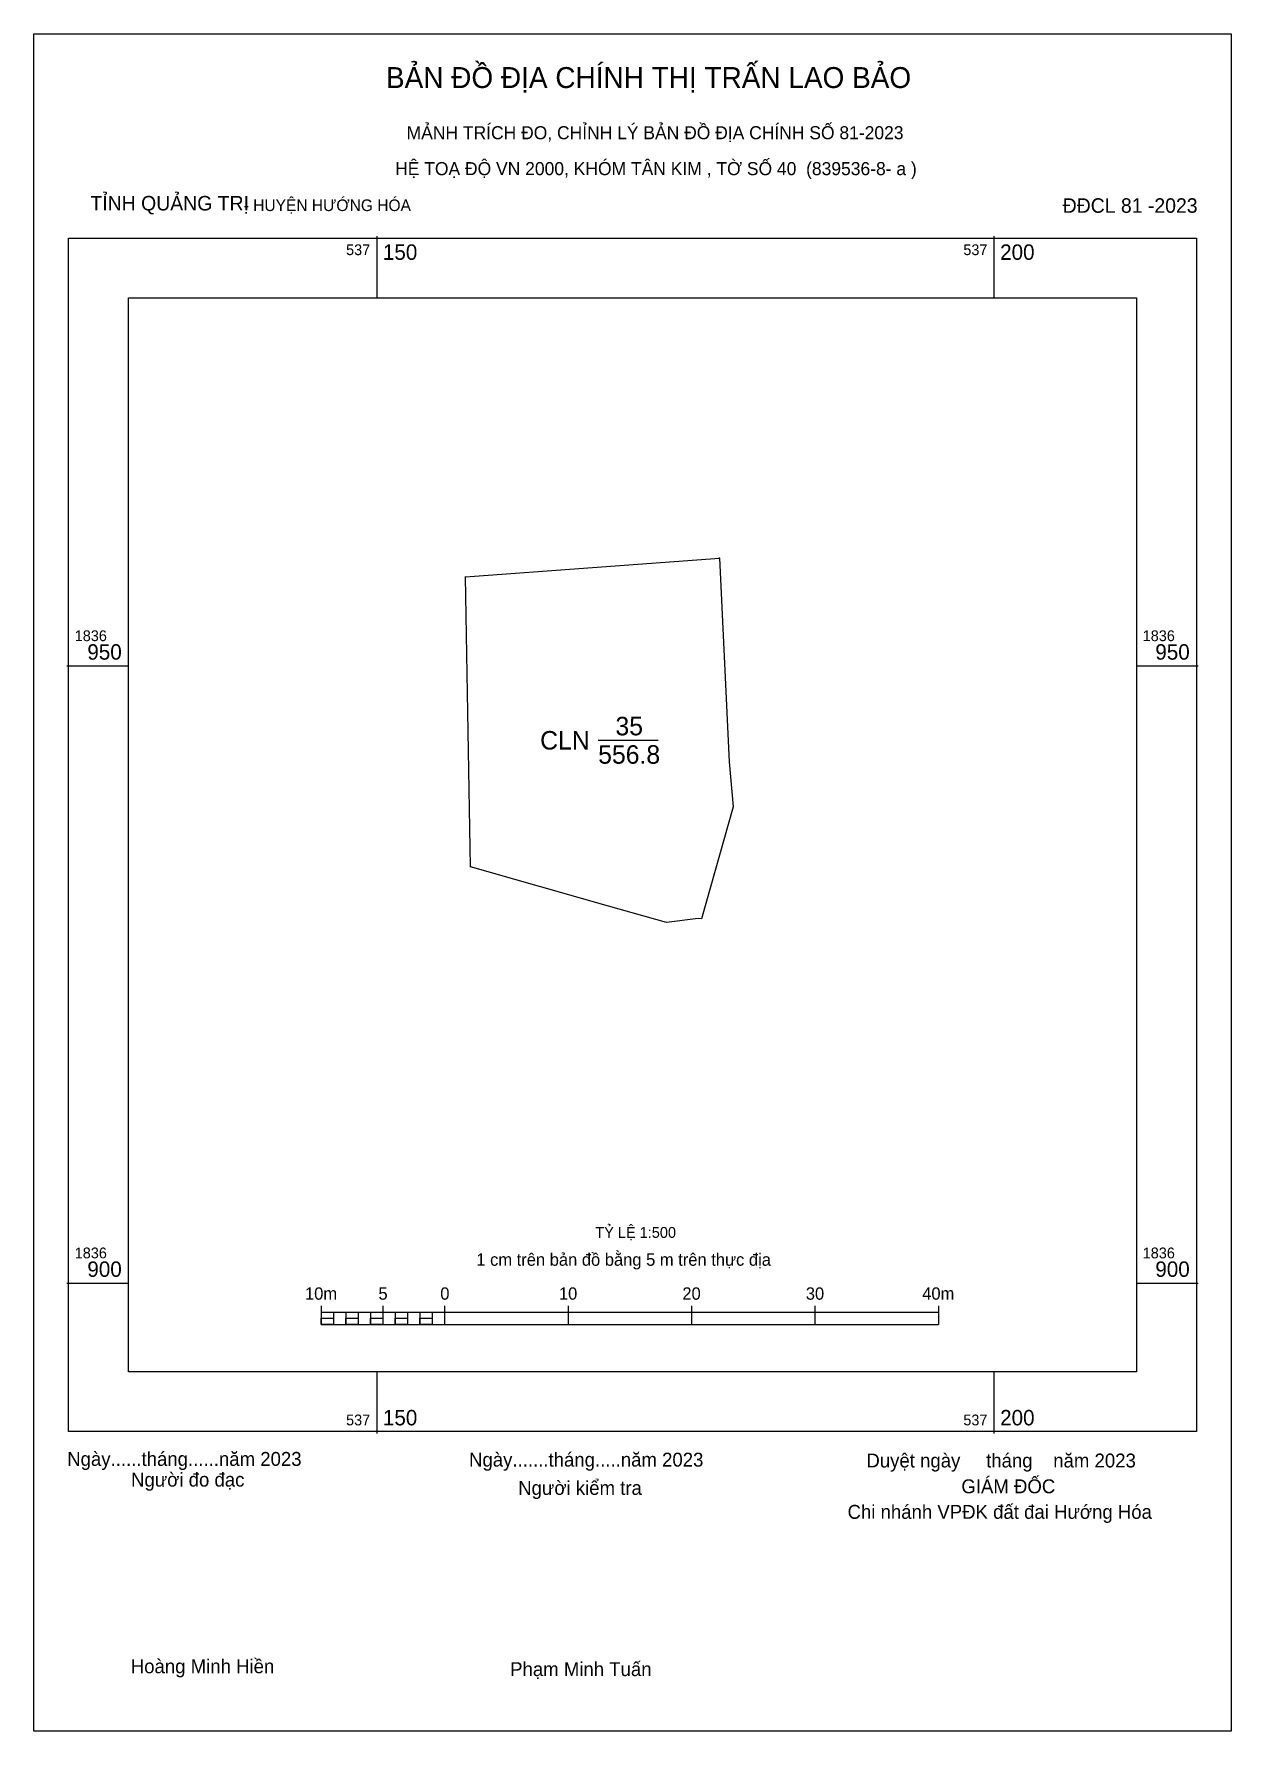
# Model space of a CAD drawing. Extents: x 537122 to 537219, y 1836864 to 1837001.
import ezdxf

# ---------------------------------------------------------------- set-up
doc = ezdxf.new("R2010")
doc.units = 0
for name, color, linetype in [('Level 1', 7, 'Continuous'), ('Level 10', 7, 'Continuous'), ('Level 13', 7, 'Continuous'), ('Level 22', 7, 'Continuous'), ('Level 27', 7, 'Continuous'), ('Level 6', 7, 'Continuous'), ('Level 62', 7, 'Continuous'), ('Level 63', 7, 'Continuous')]:
    doc.layers.add(name, color=color, linetype=linetype)

msp = doc.modelspace()

# ---------------------------------------------------------------- linework, layer by layer
at = {"layer": 'Level 1'}
msp.add_lwpolyline([(537122.24, 1837001.19), (537219.21, 1837001.19), (537219.21, 1836863.71), (537122.24, 1836863.71)], close=True, dxfattribs=at)
at = {"layer": 'Level 10'}
msp.add_lwpolyline([(537178.87, 1836938.59), (537176.32, 1836929.5), (537176.04, 1836929.53), (537173.47, 1836929.22), (537168.78, 1836930.54), (537157.59, 1836933.71), (537157.18, 1836957.2), (537177.78, 1836958.73), (537178.55, 1836942.21)], close=True, dxfattribs=at)
at = {"layer": 'Level 22'}
msp.add_line((537167.94, 1836943.97), (537172.8, 1836943.97), dxfattribs=at)
at = {"layer": 'Level 27'}
for p, q in [((537177.78, 1836958.73), (537177.77, 1836958.78)), ((537157.18, 1836957.2), (537157.18, 1836957.25)), ((537178.87, 1836938.59), (537178.92, 1836938.6)), ((537157.59, 1836933.71), (537157.54, 1836933.72))]:
    msp.add_line(p, q, dxfattribs=at)
at = {"layer": 'Level 62'}
msp.add_lwpolyline([(537129.89, 1836979.8), (537211.55, 1836979.8), (537211.55, 1836892.81), (537129.89, 1836892.81)], close=True, dxfattribs=at)
at = {"layer": 'Level 63'}
for p, q in [((537150, 1836984.8), (537150, 1836979.8)), ((537200, 1836984.8), (537200, 1836979.8)), ((537124.89, 1836950), (537129.89, 1836950)), ((537211.55, 1836950), (537216.55, 1836950)), ((537124.89, 1836900), (537129.89, 1836900)), ((537211.55, 1836900), (537216.55, 1836900)), ((537145.5, 1836898.15), (537145.5, 1836896.65)), ((537145.5, 1836897.65), (537195.5, 1836897.65)), ((537146.5, 1836897.65), (537146.5, 1836896.65)), ((537147.5, 1836897.65), (537147.5, 1836896.65)), ((537148.5, 1836897.65), (537148.5, 1836896.65)), ((537149.5, 1836897.65), (537149.5, 1836896.65)), ((537150.5, 1836898.15), (537150.5, 1836896.65)), ((537150.5, 1836897.65), (537150.5, 1836896.65)), ((537151.5, 1836897.65), (537151.5, 1836896.65)), ((537152.5, 1836897.65), (537152.5, 1836896.65)), ((537153.5, 1836897.65), (537153.5, 1836896.65)), ((537154.5, 1836897.65), (537154.5, 1836896.65)), ((537155.5, 1836898.15), (537155.5, 1836896.65)), ((537155.5, 1836897.65), (537155.5, 1836896.65)), ((537165.5, 1836898.15), (537165.5, 1836896.65)), ((537175.5, 1836898.15), (537175.5, 1836896.65)), ((537185.5, 1836898.15), (537185.5, 1836896.65)), ((537195.5, 1836898.15), (537195.5, 1836896.65)), ((537145.5, 1836896.65), (537195.5, 1836896.65)), ((537150, 1836892.81), (537150, 1836887.81)), ((537200, 1836892.81), (537200, 1836887.81))]:
    msp.add_line(p, q, dxfattribs=at)
for points in [[(537125.04, 1836984.64), (537216.4, 1836984.64), (537216.4, 1836887.97), (537125.04, 1836887.97)], [(537145.5, 1836897.15), (537146.5, 1836897.15), (537146.5, 1836896.65), (537145.5, 1836896.65)], [(537145.5, 1836897.15), (537146.5, 1836897.15), (537146.5, 1836896.65), (537145.5, 1836896.65)], [(537147.5, 1836897.15), (537148.5, 1836897.15), (537148.5, 1836896.65), (537147.5, 1836896.65)], [(537149.5, 1836897.15), (537150.5, 1836897.15), (537150.5, 1836896.65), (537149.5, 1836896.65)], [(537151.5, 1836897.15), (537152.5, 1836897.15), (537152.5, 1836896.65), (537151.5, 1836896.65)], [(537153.5, 1836897.15), (537154.5, 1836897.15), (537154.5, 1836896.65), (537153.5, 1836896.65)]]:
    msp.add_lwpolyline(points, close=True, dxfattribs=at)

# ---------------------------------------------------------------- texts
at = {"layer": 'Level 1'}
for s, height, p in [('BẢN ĐỒ ĐỊA CHÍNH THỊ TRẤN LAO BẢO', 1.694, (537150.75, 1836996.81)), (' MẢNH TRÍCH ĐO, CHỈNH LÝ BẢN ĐỒ ĐỊA CHÍNH SỐ 81-2023', 1.058, (537152.03, 1836992.66)), ('TỈNH QUẢNG TRỊ', 1.176, (537126.81, 1836986.89)), (' - HUYỆN HƯỚNG HÓA', 0.9405, (537138.88, 1836986.84)), (' ĐĐCL 81 -2023', 1.176, (537205.13, 1836986.7)), ('Ngày......tháng......năm 2023', 1.125, (537124.93, 1836885.19)), ('Ngày.......tháng.....năm 2023', 1.125, (537157.48, 1836885.13)), ('  Duyệt ngày     tháng    năm 2023', 1.125, (537188.83, 1836885.06)), ('Người đo đạc', 1.125, (537130.1, 1836883.51)), ('Người kiểm tra', 1.125, (537161.46, 1836882.84)), ('GIÁM ĐỐC', 1.125, (537197.36, 1836882.97)), ('Chi nhánh VPĐK đất đai Hướng Hóa', 1.125, (537188.14, 1836880.9)), ('Hoàng Minh Hiền', 1.125, (537130.08, 1836868.39)), ('Phạm Minh Tuấn', 1.125, (537160.81, 1836868.16))]:
    msp.add_text(s, height=height, dxfattribs=at).set_placement(p)
at = {"layer": 'Level 13'}
for s, p in [('35', (537169.34, 1836944.37)), ('CLN', (537163.24, 1836943.22)), ('556.8', (537167.94, 1836942.07))]:
    msp.add_text(s, height=1.5, dxfattribs=at).set_placement(p)
at = {"layer": 'Level 6'}
for s, height, p in [(' HỆ TOẠ ĐỘ VN 2000, KHÓM TÂN KIM , TỜ SỐ 40  (839536-8- a )', 1.058, (537151.1, 1836989.75)), ('TỶ LỆ 1:500', 0.879, (537167.71, 1836903.66))]:
    msp.add_text(s, height=height, dxfattribs=at).set_placement(p)
at = {"layer": 'Level 63'}
for s, height, p in [('537', 0.875, (537147.52, 1836983.27)), ('150', 1.25, (537150.5, 1836982.89)), ('537', 0.875, (537197.52, 1836983.27)), ('200', 1.25, (537200.5, 1836982.89)), ('1836', 0.875, (537125.54, 1836952)), ('1836', 0.875, (537212.05, 1836952)), ('950', 1.25, (537126.56, 1836950.5)), ('950', 1.25, (537213.07, 1836950.5)), ('1836', 0.875, (537125.54, 1836902)), ('900', 1.25, (537126.56, 1836900.5)), ('1 cm trên bản đồ bằng 5 m trên thực địa', 1, (537158.07, 1836901.4)), ('1836', 0.875, (537212.05, 1836902)), ('900', 1.25, (537213.07, 1836900.5)), ('10m', 1, (537144.19, 1836898.65)), ('5', 1, (537150.14, 1836898.65)), ('0', 1, (537155.15, 1836898.65)), ('10', 1, (537164.76, 1836898.65)), ('20', 1, (537174.76, 1836898.65)), ('30', 1, (537184.76, 1836898.65)), ('40m', 1, (537194.19, 1836898.65)), ('537', 0.875, (537147.52, 1836888.47)), ('150', 1.25, (537150.5, 1836888.47)), ('537', 0.875, (537197.52, 1836888.47)), ('200', 1.25, (537200.5, 1836888.47))]:
    msp.add_text(s, height=height, dxfattribs=at).set_placement(p)

doc.saveas('drawing.dxf')
